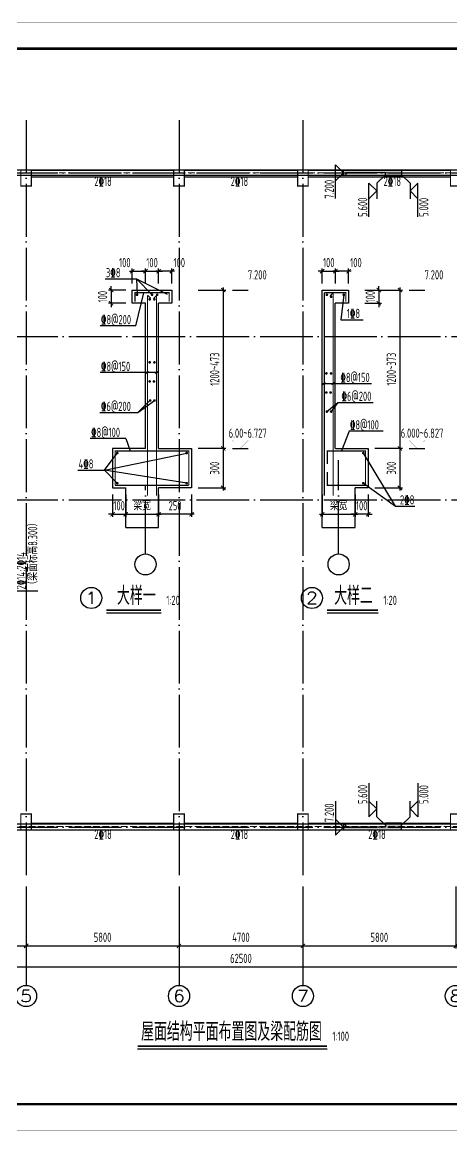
# Model space of a CAD drawing. Extents: x 287065 to 1473467, y 284802 to 344222.
# Drawn here: x 1005597 to 1021897, y 284802 to 326822 of the extents above; entities that cross this region are included whole.
import ezdxf
from ezdxf.enums import TextEntityAlignment as Align

# ---------------------------------------------------------------- set-up
doc = ezdxf.new("R2010")
doc.units = 0
doc.header["$LTSCALE"] = 1000
doc.linetypes.add('DASH', pattern=[0.35, 0.25, -0.1])
doc.linetypes.add('DOTE', pattern=[2.42, 2, -0.2, 0.02, -0.2])
doc.layers.get('0').update_dxf_attribs({"linetype": 'CONTINUOUS'})
doc.layers.get('DEFPOINTS').update_dxf_attribs({"linetype": 'CONTINUOUS'})
for name, color, linetype in [('22000', 2, 'CONTINUOUS'), ('AXIS', 8, 'DOTE'), ('AXIS_DIM', 3, 'CONTINUOUS'), ('AXIS_TEXT', 3, 'CONTINUOUS'), ('BEAM_CON', 4, 'CONTINUOUS'), ('COLU', 7, 'CONTINUOUS'), ('DIM', 3, 'CONTINUOUS'), ('DOTE', 8, 'DOTE'), ('FRAME', 3, 'CONTINUOUS'), ('HATCH', 8, 'CONTINUOUS'), ('PUB_TEXT', 7, 'CONTINUOUS'), ('roof', 30, 'CONTINUOUS'), ('S_BEAMDIMLOCAL', 7, 'CONTINUOUS'), ('S_BEAMDIMLOCALVER', 7, 'CONTINUOUS'), ('S_BEAMDIMMASSVER', 2, 'CONTINUOUS'), ('TEXT', 7, 'CONTINUOUS'), ('THIN', 7, 'CONTINUOUS'), ('TK', 211, 'CONTINUOUS'), ('WALL', 6, 'CONTINUOUS'), ('支座钢筋', 1, 'CONTINUOUS'), ('洞口边线', 7, 'CONTINUOUS')]:
    doc.layers.add(name, color=color, linetype=linetype)
doc.layers.add('rein', color=1, linetype='CONTINUOUS', lineweight=18)
doc.styles.add('_TCH_AXIS', font='COMPLEX', dxfattribs={"bigfont": 'GBCBIG'})
doc.styles.add('COMPLEX', font='COMPLEX')
doc.styles.add('TSSD_Dimension', font='tssdeng.shx', dxfattribs={"width": 0.7, "bigfont": 'hztxt.shx'})
doc.styles.add('TSSD_Label', font='tssdeng.shx', dxfattribs={"width": 0.7, "bigfont": 'aHzTXT.shx'})
doc.styles.add('TSSD_Rein', font='tssdeng.shx', dxfattribs={"width": 0.7, "bigfont": 'hztxt.shx'})
doc.dimstyles.new('TSSD_100_100', dxfattribs={"dimtxt": 350, "dimasz": 150, "dimexe": 100, "dimexo": 250, "dimgap": 150, "dimtad": 1, "dimdec": 0, "dimzin": 0, "dimdsep": 46, "dimtxsty": 'TSSD_Dimension', "dimblk": 'ARCHTICK', "dimcen": 0, "dimdle": 100, "dimclrd": 3, "dimclre": 3, "dimclrt": 7, "dimadec": 0, "dimazin": 0, "dimtfac": 1, "dimtdec": 0, "dimtix": 1, "dimtmove": 2, "dimatfit": 3, "dimfxl": 100, "dimtolj": 1, "dimtzin": 0, "dimarcsym": 0})
doc.dimstyles.new('TSSD_20_100', dxfattribs={"dimtxt": 350, "dimasz": 150, "dimexe": 100, "dimexo": 250, "dimgap": 150, "dimtad": 1, "dimdec": 0, "dimlfac": 0.2, "dimzin": 0, "dimdsep": 46, "dimtxsty": 'TSSD_Dimension', "dimblk": 'ARCHTICK', "dimcen": 0, "dimdle": 100, "dimclrd": 256, "dimclre": 256, "dimclrt": 55, "dimadec": 0, "dimazin": 0, "dimtfac": 1, "dimtdec": 0, "dimtix": 1, "dimtmove": 2, "dimatfit": 3, "dimldrblk": '_tsdbk', "dimfxl": 100, "dimtolj": 1, "dimtzin": 0, "dimarcsym": 0})

# ---------------------------------------------------------------- blocks, each defined once
blk = doc.blocks.new('_ARCHTICK')
at = {"color": 0}
blk.add_lwpolyline([(-0.53, -0.53, 0.25, 0.25, 0), (0.53, 0.53, 0.5, 0.5, 0)], format="xyseb", dxfattribs=at)
blk = doc.blocks.new('*D410')
at = {"layer": 'AXIS_DIM', "color": 3, "lineweight": -2}
for p, q in [((999947, 294062), (999947, 291712)), ((1005747, 294062), (1005747, 291712)), ((999847, 291812), (1005847, 291812))]:
    blk.add_line(p, q, dxfattribs=at)
at = {"layer": 'DEFPOINTS', "color": 0}
for p in [(999947, 294312), (1005747, 294312), (1005747, 291812)]:
    blk.add_point(p, dxfattribs=at)
at = {"layer": 'AXIS_DIM', "color": 3, "lineweight": -2, "xscale": 150, "yscale": 150, "zscale": 150, "rotation": 180}
blk.add_blockref('_ARCHTICK', (999947, 291812), dxfattribs=at)
at = {"layer": 'AXIS_DIM', "color": 3, "lineweight": -2, "xscale": 150, "yscale": 150, "zscale": 150}
blk.add_blockref('_ARCHTICK', (1005747, 291812), dxfattribs=at)
at = {"layer": 'AXIS_DIM', "color": 7, "insert": (1002847, 292137), "char_height": 350, "attachment_point": 5, "style": 'TSSD_Dimension'}
blk.add_mtext('\\A1;5800', dxfattribs=at)
blk = doc.blocks.new('*D411')
at = {"layer": 'AXIS_DIM', "color": 3, "lineweight": -2}
for p, q in [((1005747, 294062), (1005747, 291712)), ((1011547, 294062), (1011547, 291712)), ((1005647, 291812), (1011647, 291812))]:
    blk.add_line(p, q, dxfattribs=at)
at = {"layer": 'DEFPOINTS', "color": 0}
for p in [(1005747, 294312), (1011547, 294312), (1011547, 291812)]:
    blk.add_point(p, dxfattribs=at)
at = {"layer": 'AXIS_DIM', "color": 3, "lineweight": -2, "xscale": 150, "yscale": 150, "zscale": 150, "rotation": 180}
blk.add_blockref('_ARCHTICK', (1005747, 291812), dxfattribs=at)
at = {"layer": 'AXIS_DIM', "color": 3, "lineweight": -2, "xscale": 150, "yscale": 150, "zscale": 150}
blk.add_blockref('_ARCHTICK', (1011547, 291812), dxfattribs=at)
at = {"layer": 'AXIS_DIM', "color": 7, "insert": (1008647, 292137), "char_height": 350, "attachment_point": 5, "style": 'TSSD_Dimension'}
blk.add_mtext('\\A1;5800', dxfattribs=at)
blk = doc.blocks.new('*D412')
at = {"layer": 'AXIS_DIM', "color": 3, "lineweight": -2}
for p, q in [((1011547, 294062), (1011547, 291712)), ((1016247, 294062), (1016247, 291712)), ((1011447, 291812), (1016347, 291812))]:
    blk.add_line(p, q, dxfattribs=at)
at = {"layer": 'DEFPOINTS', "color": 0}
for p in [(1011547, 294312), (1016247, 294312), (1016247, 291812)]:
    blk.add_point(p, dxfattribs=at)
at = {"layer": 'AXIS_DIM', "color": 3, "lineweight": -2, "xscale": 150, "yscale": 150, "zscale": 150, "rotation": 180}
blk.add_blockref('_ARCHTICK', (1011547, 291812), dxfattribs=at)
at = {"layer": 'AXIS_DIM', "color": 3, "lineweight": -2, "xscale": 150, "yscale": 150, "zscale": 150}
blk.add_blockref('_ARCHTICK', (1016247, 291812), dxfattribs=at)
at = {"layer": 'AXIS_DIM', "color": 7, "insert": (1013897, 292137), "char_height": 350, "attachment_point": 5, "style": 'TSSD_Dimension'}
blk.add_mtext('\\A1;4700', dxfattribs=at)
blk = doc.blocks.new('*D413')
at = {"layer": 'AXIS_DIM', "color": 3, "lineweight": -2}
for p, q in [((1016247, 294062), (1016247, 291712)), ((1022047, 294062), (1022047, 291712)), ((1016147, 291812), (1022147, 291812))]:
    blk.add_line(p, q, dxfattribs=at)
at = {"layer": 'DEFPOINTS', "color": 0}
for p in [(1016247, 294312), (1022047, 294312), (1022047, 291812)]:
    blk.add_point(p, dxfattribs=at)
at = {"layer": 'AXIS_DIM', "color": 3, "lineweight": -2, "xscale": 150, "yscale": 150, "zscale": 150, "rotation": 180}
blk.add_blockref('_ARCHTICK', (1016247, 291812), dxfattribs=at)
at = {"layer": 'AXIS_DIM', "color": 3, "lineweight": -2, "xscale": 150, "yscale": 150, "zscale": 150}
blk.add_blockref('_ARCHTICK', (1022047, 291812), dxfattribs=at)
at = {"layer": 'AXIS_DIM', "color": 7, "insert": (1019147, 292137), "char_height": 350, "attachment_point": 5, "style": 'TSSD_Dimension'}
blk.add_mtext('\\A1;5800', dxfattribs=at)
blk = doc.blocks.new('*D419')
at = {"layer": 'AXIS_DIM', "color": 3, "lineweight": -2}
for p, q in [((982647, 294062), (982647, 290912)), ((1045147, 294062), (1045147, 290912)), ((982547, 291012), (1045247, 291012))]:
    blk.add_line(p, q, dxfattribs=at)
at = {"layer": 'DEFPOINTS', "color": 0}
for p in [(982647, 294312), (1045147, 294312), (1045147, 291012)]:
    blk.add_point(p, dxfattribs=at)
at = {"layer": 'AXIS_DIM', "color": 3, "lineweight": -2, "xscale": 150, "yscale": 150, "zscale": 150, "rotation": 180}
blk.add_blockref('_ARCHTICK', (982647, 291012), dxfattribs=at)
at = {"layer": 'AXIS_DIM', "color": 3, "lineweight": -2, "xscale": 150, "yscale": 150, "zscale": 150}
blk.add_blockref('_ARCHTICK', (1045147, 291012), dxfattribs=at)
at = {"layer": 'AXIS_DIM', "color": 7, "insert": (1013897, 291337), "char_height": 350, "attachment_point": 5, "style": 'TSSD_Dimension'}
blk.add_mtext('\\A1;62500', dxfattribs=at)
blk = doc.blocks.new('_AXISO')
blk.add_circle((0, 0), 0.5)
at = {"layer": 'AXIS_TEXT', "style": 'COMPLEX', "width": 1.041667}
blk.add_attdef('A', text='', height=0.56, dxfattribs=at).set_placement((-0.25, -0.28), (0.25, -0.28), align=Align.FIT)
blk = doc.blocks.new('TK-A2+(891X420)')
at = {"layer": 'FRAME'}
for points in [[(626537, 392605, 20, 20, 0), (626537, 350605, 20, 20, 0), (715637, 350605, 20, 20, 0), (715637, 392605, 20, 20, 0)], [(629037, 391605, 100, 100, 0), (629037, 351605, 100, 100, 0), (714637, 351605, 100, 100, 0), (714637, 391605, 100, 100, 0)]]:
    blk.add_lwpolyline(points, format="xyseb", close=True, dxfattribs=at)
blk = doc.blocks.new('*D494')
at = {"layer": 'DEFPOINTS', "color": 0}
for p in [(4319, 12235), (4319, 6235), (5520, 6235)]:
    blk.add_point(p, dxfattribs=at)
at = {"layer": 'DIM', "lineweight": -2}
for p, q in [((4569, 12235), (5620, 12235)), ((5520, 12335), (5520, 6135)), ((4569, 6235), (5620, 6235))]:
    blk.add_line(p, q, dxfattribs=at)
at = {"layer": 'DIM', "lineweight": -2, "xscale": 150, "yscale": 150, "zscale": 150}
for p, rotation in [((5520, 12235), 90), ((5520, 6235), 270)]:
    blk.add_blockref('_ARCHTICK', p, dxfattribs=dict(at, rotation=rotation))
at = {"layer": 'DIM', "color": 55, "insert": (5195, 9235), "char_height": 350, "attachment_point": 5, "rotation": 90, "style": 'TSSD_Dimension'}
blk.add_mtext('\\A1;1200~473', dxfattribs=at)
blk = doc.blocks.new('_tsdbk')
blk = doc.blocks.new('*D495')
at = {"layer": 'DEFPOINTS', "color": 0}
for p in [(3069, 12949), (2569, 12235), (3069, 12235)]:
    blk.add_point(p, dxfattribs=at)
at = {"layer": 'DIM', "lineweight": -2}
for p, q in [((2569, 12485), (2569, 13049)), ((3069, 12485), (3069, 13049)), ((2569, 12949), (2419, 12949)), ((2569, 12949), (3069, 12949)), ((3069, 12949), (3219, 12949))]:
    blk.add_line(p, q, dxfattribs=at)
at = {"layer": 'DIM', "lineweight": -2, "xscale": 150, "yscale": 150, "zscale": 150}
blk.add_blockref('_ARCHTICK', (2569, 12949), dxfattribs=at)
at = {"layer": 'DIM', "lineweight": -2, "xscale": 150, "yscale": 150, "zscale": 150, "rotation": 180}
blk.add_blockref('_ARCHTICK', (3069, 12949), dxfattribs=at)
at = {"layer": 'DIM', "color": 55, "insert": (2819, 13274), "char_height": 350, "attachment_point": 5, "style": 'TSSD_Dimension'}
blk.add_mtext('\\A1;100', dxfattribs=at)
blk = doc.blocks.new('*D496')
at = {"layer": 'DEFPOINTS', "color": 0}
for p in [(2569, 12949), (2069, 12235), (2569, 12235)]:
    blk.add_point(p, dxfattribs=at)
at = {"layer": 'DIM', "lineweight": -2}
for p, q in [((2069, 12485), (2069, 13049)), ((2569, 12485), (2569, 13049)), ((1969, 12949), (2669, 12949))]:
    blk.add_line(p, q, dxfattribs=at)
at = {"layer": 'DIM', "lineweight": -2, "xscale": 150, "yscale": 150, "zscale": 150, "rotation": 180}
blk.add_blockref('_ARCHTICK', (2069, 12949), dxfattribs=at)
at = {"layer": 'DIM', "lineweight": -2, "xscale": 150, "yscale": 150, "zscale": 150}
blk.add_blockref('_ARCHTICK', (2569, 12949), dxfattribs=at)
at = {"layer": 'DIM', "color": 55, "insert": (1787, 13274), "char_height": 350, "attachment_point": 5, "style": 'TSSD_Dimension'}
blk.add_mtext('\\A1;100', dxfattribs=at)
blk = doc.blocks.new('*D497')
at = {"layer": 'DEFPOINTS', "color": 0}
for p in [(2069, 12235), (1269, 11735), (2069, 11735)]:
    blk.add_point(p, dxfattribs=at)
at = {"layer": 'DIM', "lineweight": -2}
for p, q in [((1819, 12235), (1169, 12235)), ((1269, 12235), (1269, 12385)), ((1269, 12235), (1269, 11735)), ((1819, 11735), (1169, 11735)), ((1269, 11735), (1269, 11585))]:
    blk.add_line(p, q, dxfattribs=at)
at = {"layer": 'DIM', "lineweight": -2, "xscale": 150, "yscale": 150, "zscale": 150}
for p, rotation in [((1269, 12235), 270), ((1269, 11735), 90)]:
    blk.add_blockref('_ARCHTICK', p, dxfattribs=dict(at, rotation=rotation))
at = {"layer": 'DIM', "color": 55, "insert": (944, 11985), "char_height": 350, "attachment_point": 5, "rotation": 90, "style": 'TSSD_Dimension'}
blk.add_mtext('\\A1;100', dxfattribs=at)
blk = doc.blocks.new('*D498')
at = {"layer": 'DEFPOINTS', "color": 0}
for p in [(4319, 6235), (4319, 4735), (5520, 4735)]:
    blk.add_point(p, dxfattribs=at)
at = {"layer": 'DIM', "lineweight": -2}
for p, q in [((5520, 6335), (5520, 4635)), ((4569, 6235), (5620, 6235)), ((4569, 4735), (5620, 4735))]:
    blk.add_line(p, q, dxfattribs=at)
at = {"layer": 'DIM', "lineweight": -2, "xscale": 150, "yscale": 150, "zscale": 150}
for p, rotation in [((5520, 6235), 90), ((5520, 4735), 270)]:
    blk.add_blockref('_ARCHTICK', p, dxfattribs=dict(at, rotation=rotation))
at = {"layer": 'DIM', "color": 55, "insert": (5195, 5485), "char_height": 350, "attachment_point": 5, "rotation": 90, "style": 'TSSD_Dimension'}
blk.add_mtext('\\A1;300', dxfattribs=at)
blk = doc.blocks.new('*D499')
at = {"layer": 'DEFPOINTS', "color": 0}
for p in [(3069, 12949), (3069, 12235), (3569, 12235)]:
    blk.add_point(p, dxfattribs=at)
at = {"layer": 'DIM', "lineweight": -2}
for p, q in [((3069, 12485), (3069, 13049)), ((3569, 12485), (3569, 13049)), ((3669, 12949), (2969, 12949))]:
    blk.add_line(p, q, dxfattribs=at)
at = {"layer": 'DIM', "lineweight": -2, "xscale": 150, "yscale": 150, "zscale": 150, "rotation": 180}
blk.add_blockref('_ARCHTICK', (3069, 12949), dxfattribs=at)
at = {"layer": 'DIM', "lineweight": -2, "xscale": 150, "yscale": 150, "zscale": 150}
blk.add_blockref('_ARCHTICK', (3569, 12949), dxfattribs=at)
at = {"layer": 'DIM', "color": 55, "insert": (3852, 13274), "char_height": 350, "attachment_point": 5, "style": 'TSSD_Dimension'}
blk.add_mtext('\\A1;100', dxfattribs=at)
blk = doc.blocks.new('*D500')
at = {"layer": 'DEFPOINTS', "color": 0}
for p in [(1319, 4734), (1819, 4734), (1819, 3735)]:
    blk.add_point(p, dxfattribs=at)
at = {"layer": 'DIM', "lineweight": -2}
for p, q in [((1319, 4484), (1319, 3635)), ((1819, 4484), (1819, 3635)), ((1319, 3735), (1169, 3735)), ((1319, 3735), (1819, 3735)), ((1819, 3735), (1969, 3735))]:
    blk.add_line(p, q, dxfattribs=at)
at = {"layer": 'DIM', "lineweight": -2, "xscale": 150, "yscale": 150, "zscale": 150}
blk.add_blockref('_ARCHTICK', (1319, 3735), dxfattribs=at)
at = {"layer": 'DIM', "lineweight": -2, "xscale": 150, "yscale": 150, "zscale": 150, "rotation": 180}
blk.add_blockref('_ARCHTICK', (1819, 3735), dxfattribs=at)
at = {"layer": 'DIM', "color": 55, "insert": (1569, 4060), "char_height": 350, "attachment_point": 5, "style": 'TSSD_Dimension'}
blk.add_mtext('\\A1;100', dxfattribs=at)
blk = doc.blocks.new('*D501')
at = {"layer": 'DEFPOINTS', "color": 0}
for p in [(1819, 4734), (3069, 4734), (3069, 3735)]:
    blk.add_point(p, dxfattribs=at)
at = {"layer": 'DIM', "lineweight": -2}
for p, q in [((1819, 4484), (1819, 3635)), ((3069, 4484), (3069, 3635)), ((1719, 3735), (3169, 3735))]:
    blk.add_line(p, q, dxfattribs=at)
at = {"layer": 'DIM', "lineweight": -2, "xscale": 150, "yscale": 150, "zscale": 150, "rotation": 180}
blk.add_blockref('_ARCHTICK', (1819, 3735), dxfattribs=at)
at = {"layer": 'DIM', "lineweight": -2, "xscale": 150, "yscale": 150, "zscale": 150}
blk.add_blockref('_ARCHTICK', (3069, 3735), dxfattribs=at)
at = {"layer": 'DIM', "color": 55, "insert": (2444, 4060), "char_height": 350, "attachment_point": 5, "style": 'TSSD_Dimension'}
blk.add_mtext('\\A1;梁宽', dxfattribs=at)
blk = doc.blocks.new('*D502')
at = {"layer": 'DEFPOINTS', "color": 0}
for p in [(3069, 4734), (4319, 4734), (3069, 3735)]:
    blk.add_point(p, dxfattribs=at)
at = {"layer": 'DIM', "lineweight": -2}
for p, q in [((3069, 4484), (3069, 3635)), ((4319, 4484), (4319, 3635)), ((4419, 3735), (2969, 3735))]:
    blk.add_line(p, q, dxfattribs=at)
at = {"layer": 'DIM', "lineweight": -2, "xscale": 150, "yscale": 150, "zscale": 150, "rotation": 180}
blk.add_blockref('_ARCHTICK', (3069, 3735), dxfattribs=at)
at = {"layer": 'DIM', "lineweight": -2, "xscale": 150, "yscale": 150, "zscale": 150}
blk.add_blockref('_ARCHTICK', (4319, 3735), dxfattribs=at)
at = {"layer": 'DIM', "color": 55, "insert": (3694, 4060), "char_height": 350, "attachment_point": 5, "style": 'TSSD_Dimension'}
blk.add_mtext('\\A1;250', dxfattribs=at)
blk = doc.blocks.new('*D503')
at = {"layer": 'DEFPOINTS', "color": 0}
for p in [(11022, 12235), (11022, 6235), (12222, 6235)]:
    blk.add_point(p, dxfattribs=at)
at = {"layer": 'DIM', "lineweight": -2}
for p, q in [((11272, 12235), (12322, 12235)), ((12222, 12335), (12222, 6135)), ((11272, 6235), (12322, 6235))]:
    blk.add_line(p, q, dxfattribs=at)
at = {"layer": 'DIM', "lineweight": -2, "xscale": 150, "yscale": 150, "zscale": 150}
for p, rotation in [((12222, 12235), 90), ((12222, 6235), 270)]:
    blk.add_blockref('_ARCHTICK', p, dxfattribs=dict(at, rotation=rotation))
at = {"layer": 'DIM', "color": 55, "insert": (11897, 9235), "char_height": 350, "attachment_point": 5, "rotation": 90, "style": 'TSSD_Dimension'}
blk.add_mtext('\\A1;1200~373', dxfattribs=at)
blk = doc.blocks.new('*D504')
at = {"layer": 'DEFPOINTS', "color": 0}
for p in [(9772, 12949), (9272, 12235), (9772, 12235)]:
    blk.add_point(p, dxfattribs=at)
at = {"layer": 'DIM', "lineweight": -2}
for p, q in [((9272, 12485), (9272, 13049)), ((9772, 12485), (9772, 13049)), ((9272, 12949), (9122, 12949)), ((9272, 12949), (9772, 12949)), ((9772, 12949), (9922, 12949))]:
    blk.add_line(p, q, dxfattribs=at)
at = {"layer": 'DIM', "lineweight": -2, "xscale": 150, "yscale": 150, "zscale": 150}
blk.add_blockref('_ARCHTICK', (9272, 12949), dxfattribs=at)
at = {"layer": 'DIM', "lineweight": -2, "xscale": 150, "yscale": 150, "zscale": 150, "rotation": 180}
blk.add_blockref('_ARCHTICK', (9772, 12949), dxfattribs=at)
at = {"layer": 'DIM', "color": 55, "insert": (9522, 13274), "char_height": 350, "attachment_point": 5, "style": 'TSSD_Dimension'}
blk.add_mtext('\\A1;100', dxfattribs=at)
blk = doc.blocks.new('*D505')
at = {"layer": 'DEFPOINTS', "color": 0}
for p in [(10647, 12235), (10647, 11735), (11422, 11735)]:
    blk.add_point(p, dxfattribs=at)
at = {"layer": 'DIM', "lineweight": -2}
for p, q in [((10897, 12235), (11522, 12235)), ((11422, 12235), (11422, 12385)), ((11422, 12235), (11422, 11735)), ((10897, 11735), (11522, 11735)), ((11422, 11735), (11422, 11585))]:
    blk.add_line(p, q, dxfattribs=at)
at = {"layer": 'DIM', "lineweight": -2, "xscale": 150, "yscale": 150, "zscale": 150}
for p, rotation in [((11422, 12235), 270), ((11422, 11735), 90)]:
    blk.add_blockref('_ARCHTICK', p, dxfattribs=dict(at, rotation=rotation))
at = {"layer": 'DIM', "color": 55, "insert": (11097, 11985), "char_height": 350, "attachment_point": 5, "rotation": 90, "style": 'TSSD_Dimension'}
blk.add_mtext('\\A1;100', dxfattribs=at)
blk = doc.blocks.new('*D506')
at = {"layer": 'DEFPOINTS', "color": 0}
for p in [(11022, 6235), (11022, 4735), (12222, 4735)]:
    blk.add_point(p, dxfattribs=at)
at = {"layer": 'DIM', "lineweight": -2}
for p, q in [((12222, 6335), (12222, 4635)), ((11272, 6235), (12322, 6235)), ((11272, 4735), (12322, 4735))]:
    blk.add_line(p, q, dxfattribs=at)
at = {"layer": 'DIM', "lineweight": -2, "xscale": 150, "yscale": 150, "zscale": 150}
for p, rotation in [((12222, 6235), 90), ((12222, 4735), 270)]:
    blk.add_blockref('_ARCHTICK', p, dxfattribs=dict(at, rotation=rotation))
at = {"layer": 'DIM', "color": 55, "insert": (11897, 5485), "char_height": 350, "attachment_point": 5, "rotation": 90, "style": 'TSSD_Dimension'}
blk.add_mtext('\\A1;300', dxfattribs=at)
blk = doc.blocks.new('*D507')
at = {"layer": 'DEFPOINTS', "color": 0}
for p in [(9772, 12949), (9772, 12235), (10272, 12235)]:
    blk.add_point(p, dxfattribs=at)
at = {"layer": 'DIM', "lineweight": -2}
for p, q in [((9772, 12485), (9772, 13049)), ((10272, 12485), (10272, 13049)), ((10372, 12949), (9672, 12949))]:
    blk.add_line(p, q, dxfattribs=at)
at = {"layer": 'DIM', "lineweight": -2, "xscale": 150, "yscale": 150, "zscale": 150, "rotation": 180}
blk.add_blockref('_ARCHTICK', (9772, 12949), dxfattribs=at)
at = {"layer": 'DIM', "lineweight": -2, "xscale": 150, "yscale": 150, "zscale": 150}
blk.add_blockref('_ARCHTICK', (10272, 12949), dxfattribs=at)
at = {"layer": 'DIM', "color": 55, "insert": (10554, 13274), "char_height": 350, "attachment_point": 5, "style": 'TSSD_Dimension'}
blk.add_mtext('\\A1;100', dxfattribs=at)
blk = doc.blocks.new('*D508')
at = {"layer": 'DEFPOINTS', "color": 0}
for p in [(9272, 4734), (10522, 4734), (10522, 3735)]:
    blk.add_point(p, dxfattribs=at)
at = {"layer": 'DIM', "lineweight": -2}
for p, q in [((9272, 4484), (9272, 3635)), ((10522, 4484), (10522, 3635)), ((9172, 3735), (10622, 3735))]:
    blk.add_line(p, q, dxfattribs=at)
at = {"layer": 'DIM', "lineweight": -2, "xscale": 150, "yscale": 150, "zscale": 150, "rotation": 180}
blk.add_blockref('_ARCHTICK', (9272, 3735), dxfattribs=at)
at = {"layer": 'DIM', "lineweight": -2, "xscale": 150, "yscale": 150, "zscale": 150}
blk.add_blockref('_ARCHTICK', (10522, 3735), dxfattribs=at)
at = {"layer": 'DIM', "color": 55, "insert": (9897, 4060), "char_height": 350, "attachment_point": 5, "style": 'TSSD_Dimension'}
blk.add_mtext('\\A1;梁宽', dxfattribs=at)
blk = doc.blocks.new('*D509')
at = {"layer": 'DEFPOINTS', "color": 0}
for p in [(10522, 4734), (11022, 4734), (10522, 3735)]:
    blk.add_point(p, dxfattribs=at)
at = {"layer": 'DIM', "lineweight": -2}
for p, q in [((10522, 4484), (10522, 3635)), ((11022, 4484), (11022, 3635)), ((10522, 3735), (10372, 3735)), ((11022, 3735), (10522, 3735)), ((11022, 3735), (11172, 3735))]:
    blk.add_line(p, q, dxfattribs=at)
at = {"layer": 'DIM', "lineweight": -2, "xscale": 150, "yscale": 150, "zscale": 150}
blk.add_blockref('_ARCHTICK', (10522, 3735), dxfattribs=at)
at = {"layer": 'DIM', "lineweight": -2, "xscale": 150, "yscale": 150, "zscale": 150, "rotation": 180}
blk.add_blockref('_ARCHTICK', (11022, 3735), dxfattribs=at)
at = {"layer": 'DIM', "color": 55, "insert": (10772, 4060), "char_height": 350, "attachment_point": 5, "style": 'TSSD_Dimension'}
blk.add_mtext('\\A1;100', dxfattribs=at)
blk = doc.blocks.new('A$C35B631FC')
at = {"layer": 'DOTE', "linetype": 'DOTE'}
for points in [[(9896.6, 2234.5), (9896.6, 5791)], [(2569.4, 2234.5), (2569.4, 4831)]]:
    blk.add_lwpolyline(points, dxfattribs=at)
at = {"layer": 'rein', "const_width": 50}
for points in [[(2274.9, 12054.4, -1), (2224.9, 12054.4, -1)], [(2704, 11880.4, 1), (2754, 11880.4, 1)], [(2794.4, 12054.4, 1), (2844.4, 12054.4, 1)], [(2934.9, 11880.4, -1), (2884.9, 11880.4, -1)], [(2989, 12054.4, 1), (3039, 12054.4, 1)], [(9477.1, 12054.4, -1), (9427.1, 12054.4, -1)], [(9637.1, 11980.4, -1), (9587.1, 11980.4, -1)], [(10066.2, 12054.4, 1), (10116.2, 12054.4, 1)], [(2704, 9492.9, 1), (2754, 9492.9, 1)], [(2934.9, 9492.9, -1), (2884.9, 9492.9, -1)], [(9406.2, 9073.7, 1), (9456.2, 9073.7, 1)], [(9637.1, 9073.7, -1), (9587.1, 9073.7, -1)], [(2704, 8769.6, 1), (2754, 8769.6, 1)], [(2914.9, 8769.6, -1), (2864.9, 8769.6, -1)], [(2724, 8047.3, 1), (2774, 8047.3, 1)], [(2934.9, 8047.3, -1), (2884.9, 8047.3, -1)], [(9406.2, 8350.3, 1), (9456.2, 8350.3, 1)], [(9617.1, 8350.3, -1), (9567.1, 8350.3, -1)], [(9426.2, 7628.1, 1), (9476.2, 7628.1, 1)], [(9637.1, 7628.1, -1), (9587.1, 7628.1, -1)], [(1524.9, 6054.4, -1), (1474.9, 6054.4, -1)], [(4107.7, 6054.4, 1), (4157.7, 6054.4, 1)], [(10809.9, 6054.4, 1), (10859.9, 6054.4, 1)], [(1524.9, 4914.8, 1), (1474.9, 4914.8, 1)], [(4107.7, 4914.8, -1), (4157.7, 4914.8, -1)], [(10809.9, 4914.8, -1), (10859.9, 4914.8, -1)]]:
    blk.add_lwpolyline(points, format="xyb", close=True, dxfattribs=at)
at = {"layer": 'S_BEAMDIMLOCALVER'}
for q in [(2729, 8047.3), (2909.9, 8047.3)]:
    blk.add_line((2283.8, 7587.6), q, dxfattribs=at)
at = {"layer": 'TEXT', "linetype": 'ByBlock'}
for p, q in [((1037.9, 12654.9), (2229, 12654.9)), ((2229, 12654.9), (2249.9, 12054.4)), ((2229, 12654.9), (3389, 12079.4)), ((2229, 12654.9), (2819.4, 12054.4)), ((2201.6, 10875.9), (2501.8, 12134.8)), ((10091.2, 12054.4), (9977.1, 11110.8)), ((9977.1, 11110.8), (10822.8, 11110.8)), ((2201.6, 10875.9), (847.4, 10875.9)), ((3049.9, 9103.7), (847.4, 9103.7)), ((11138.4, 8684.5), (9288.5, 8684.5)), ((844.6, 7587.6), (2283.8, 7587.6)), ((9451.2, 7628.1), (9869.9, 7970.7)), ((9869.9, 7970.7), (9612.1, 7628.1)), ((9869.9, 7970.7), (11202.2, 7970.7)), ((10291.1, 6888.7), (10011.6, 6134.8)), ((11580.9, 6888.7), (10291.1, 6888.7)), ((1826.6, 6602.3), (472.4, 6602.3)), ((1826.6, 6602.3), (1991.6, 6134.8)), ((1016.1, 5407.6), (1499.9, 6054.4)), ((1016.1, 5407.6), (4132.7, 6054.4)), ((12049.3, 4045.7), (10834.9, 6054.4)), ((0, 5407.6), (1016.1, 5407.6)), ((1016.1, 5407.6), (1499.9, 4914.8)), ((4132.7, 4914.8), (1016.1, 5407.6)), ((12049.3, 4045.7), (12784.6, 4045.7)), ((1085.6, 0), (3159.3, 0)), ((9456.6, 0), (11395.6, 0))]:
    blk.add_line(p, q, dxfattribs=at)
at = {"layer": 'TEXT', "const_width": 70}
for points in [[(3159.3, 100), (1085.6, 100)], [(11395.6, 100), (9456.6, 100)]]:
    blk.add_lwpolyline(points, dxfattribs=at)
at = {"layer": 'THIN'}
for p, q in [((5868, 12234.6), (6468, 12234.6)), ((12570.2, 12234.6), (13170.2, 12234.6)), ((5868, 6234.6), (6468, 6234.6)), ((12570.2, 6234.6), (13170.2, 6234.6))]:
    blk.add_line(p, q, dxfattribs=at)
at = {"layer": 'THIN', "const_width": 0.45}
for points in [[(7167.8, 12534.6), (5868, 12534.6), (6168, 12234.6), (6468, 12534.6)], [(13870, 12534.6), (12570.2, 12534.6), (12870.2, 12234.6), (13170.2, 12534.6)], [(7167.8, 6534.6), (5868, 6534.6), (6168, 6234.6), (6468, 6534.6)], [(13870, 6534.6), (12570.2, 6534.6), (12870.2, 6234.6), (13170.2, 6534.6)]]:
    blk.add_lwpolyline(points, dxfattribs=at)
at = {"layer": 'WALL'}
for p, q in [((1819.4, 3234.6), (3069.4, 3234.6)), ((9271.6, 3234.6), (10521.6, 3234.6))]:
    blk.add_line(p, q, dxfattribs=at)
for points in [[(2569.4, 11734.6), (2069.4, 11734.6), (2069.4, 12234.6), (3569.4, 12234.6), (3569.4, 11734.6), (3069.4, 11734.6)], [(9271.6, 3234.6), (9271.6, 12234.6)], [(9271.6, 12234.6), (10271.6, 12234.6), (10271.6, 11734.6), (9771.6, 11734.6)], [(2569.4, 6234.6), (2569.4, 11734.6)], [(3069.4, 6234.6), (3069.4, 11734.6)], [(9771.6, 6234.6), (9771.6, 11734.6)], [(2569.4, 6234.6), (1319.4, 6234.6), (1319.4, 4734.6), (1819.4, 4734.6)], [(3069.4, 6234.6), (4319.4, 6234.6), (4319.4, 4734.6), (3069.4, 4734.6)], [(9775, 6234.6), (11021.6, 6234.6), (11021.6, 4734.6), (10521.6, 4734.6)], [(1819.4, 3234.6), (1819.4, 4734.6)], [(3069.4, 3234.6), (3069.4, 4734.6)], [(10521.6, 3234.6), (10521.6, 4734.6)]]:
    blk.add_lwpolyline(points, dxfattribs=at)
at = {"layer": '支座钢筋', "const_width": 45}
for points in [[(3469, 11794.8), (3469, 12134.8), (2169.8, 12134.8), (2169.8, 11794.8)], [(2649.4, 4434.6), (2649.4, 12034.8)], [(2649.4, 12034.8), (2769, 11914.8)], [(2991.6, 12034.8), (2872, 11914.8)], [(2989.8, 4434.6), (2989.8, 12033)], [(10171.3, 11794.8), (10171.3, 12134.8), (9351.6, 12134.8)], [(9351.6, 4434.6), (9351.6, 12134.8)], [(9693.8, 12134.8), (9574.2, 12014.8)], [(9692, 4434.6), (9692, 12133)], [(4212.8, 4834.8), (4212.8, 6134.8), (1419.8, 6134.8), (1419.8, 4834.8)], [(9472, 5634.8), (9472, 6134.8), (10915, 6134.8), (10915, 4834.5), (9472, 4834.5), (9472, 5334.5)], [(1419.8, 4834.8), (4212.8, 4834.8)]]:
    blk.add_lwpolyline(points, dxfattribs=at)
at = {"layer": '洞口边线'}
blk.add_line((10834.9, 4914.8), (12049.3, 4045.7), dxfattribs=at)
at = {"layer": '22000', "xscale": 100, "yscale": 100, "zscale": 100}
for p in [(2643.2, 9103.7), (2984.6, 9103.7), (9345.4, 8684.5), (9686.8, 8684.5)]:
    blk.add_blockref('_ARCHTICK', p, dxfattribs=at)
at = {"layer": 'AXIS_TEXT', "xscale": 800, "yscale": 800, "zscale": 800}
for p in [(2569.4, 1834.5), (9896.6, 1834.5)]:
    blk.add_blockref('_AXISO', p, dxfattribs=at)
at = {"layer": 'PUB_TEXT'}
ref = blk.add_blockref('_AXISO', (512.7, 563.6), dxfattribs=dict(at, xscale=800, yscale=800, zscale=800))
ref.add_attrib('A', '1', dxfattribs={"layer": 'AXIS_TEXT', "height": 452.5, "style": '_TCH_AXIS', "width": 2.333333}).set_placement((286.5, 337.3), (739, 337.3), align=Align.FIT)
ref = blk.add_blockref('_AXISO', (8883.8, 563.6), dxfattribs=dict(at, xscale=800, yscale=800, zscale=800))
ref.add_attrib('A', '2', dxfattribs={"layer": 'AXIS_TEXT', "height": 452.5, "style": '_TCH_AXIS', "width": 1.5}).set_placement((8657.5, 337.3), (9110, 337.3), align=Align.FIT)
at = {"layer": 'TEXT', "linetype": 'ByBlock', "style": 'TSSD_Rein', "width": 0.7}
for s, p in [('3%%1328', (1070.8, 12717.7)), ('1%%1328', (10205.2, 11173.7)), ('%%1328@200', (880.2, 10938.7)), ('%%1328@150', (880.2, 9166.5)), ('%%1328@150', (9963.8, 8747.3)), ('\x846@200', (10004.9, 8033.5)), ('\x846@200', (880.2, 7650.5)), ('%%1328@100', (10324, 6951.5)), ('%%1328@100', (505.2, 6665.1)), ('4%%1328', (32.9, 5470.4)), ('2%%1328', (12223.7, 4108.5)), ('1:20', (3359.3, 300)), ('1:20', (11595.6, 300))]:
    blk.add_text(s, height=350, dxfattribs=at).set_placement(p)
for s, p in [('大样一', (2959.3, 300)), ('大样二', (11195.6, 300))]:
    blk.add_text(s, height=700, dxfattribs=at).set_placement(p, align=Align.RIGHT)
at = {"layer": 'THIN', "style": 'TSSD_Rein', "width": 0.7}
for s, p in [('7.200', (7167.8, 12635.9)), ('7.200', (13870, 12635.9)), ('6.00~6.727', (7167.8, 6635.9)), ('6.000~6.827', (13870, 6635.9))]:
    blk.add_text(s, height=350, dxfattribs=at).set_placement(p, align=Align.RIGHT)
at = {"layer": 'DIM'}
dim = blk.add_linear_dim(base=(2569.4, 12949.5), p1=(2069.4, 12234.6), p2=(2569.4, 12234.6), dimstyle='TSSD_20_100', dxfattribs=at)
dim.commit()
dim.dimension.update_dxf_attribs({"geometry": '*D496', "text_midpoint": (1787.2, 13274.5), "dimtype": 128})
for base, p1, p2, picture, middle in [((3069.4, 12949.5), (2569.4, 12234.6), (3069.4, 12234.6), '*D495', (2819.4, 13274.5)), ((9771.6, 12949.5), (9271.6, 12234.6), (9771.6, 12234.6), '*D504', (9521.6, 13274.5)), ((1819.4, 3734.6), (1319.4, 4734.3), (1819.4, 4734.3), '*D500', (1569.4, 4059.6))]:
    dim = blk.add_linear_dim(base=base, p1=p1, p2=p2, dimstyle='TSSD_20_100', dxfattribs=at)
    dim.commit()
    dim.dimension.update_dxf_attribs({"geometry": picture, "text_midpoint": middle})
for base, p1, p2, picture, middle in [((3069.4, 12949.5), (3569.4, 12234.6), (3069.4, 12234.6), '*D499', (3851.7, 13274.5)), ((9771.6, 12949.5), (10271.6, 12234.6), (9771.6, 12234.6), '*D507', (10553.9, 13274.5))]:
    dim = blk.add_linear_dim(base=base, p1=p1, p2=p2, angle=180, dimstyle='TSSD_20_100', dxfattribs=at)
    dim.commit()
    dim.dimension.update_dxf_attribs({"geometry": picture, "text_midpoint": middle, "dimtype": 128})
for base, p1, p2, angle, picture, middle in [((1269.4, 11734.6), (2069.4, 12234.6), (2069.4, 11734.6), 90, '*D497', (944.4, 11984.6)), ((11422, 11734.6), (10646.6, 12234.6), (10646.6, 11734.6), 90, '*D505', (11097, 11984.6)), ((5519.8, 4734.6), (4319.4, 6234.6), (4319.4, 4734.6), 90, '*D498', (5194.8, 5484.6)), ((12222, 4734.6), (11021.6, 6234.6), (11021.6, 4734.6), 90, '*D506', (11897, 5484.6)), ((3069.4, 3734.6), (4319.4, 4734.3), (3069.4, 4734.3), 180, '*D502', (3694.4, 4059.6)), ((10521.6, 3734.6), (11021.6, 4734.3), (10521.6, 4734.3), 180, '*D509', (10771.6, 4059.6))]:
    dim = blk.add_linear_dim(base=base, p1=p1, p2=p2, angle=angle, dimstyle='TSSD_20_100', dxfattribs=at)
    dim.commit()
    dim.dimension.update_dxf_attribs({"geometry": picture, "text_midpoint": middle})
for base, p1, p2, text, picture, middle in [((5519.8, 6234.6), (4319.4, 12234.6), (4319.4, 6234.6), '<>~473', '*D494', (5194.8, 9234.6)), ((12222, 6234.6), (11021.6, 12234.6), (11021.6, 6234.6), '<>~373', '*D503', (11897, 9234.6))]:
    dim = blk.add_linear_dim(base=base, p1=p1, p2=p2, angle=90, text=text, dimstyle='TSSD_20_100', dxfattribs=at)
    dim.commit()
    dim.dimension.update_dxf_attribs({"geometry": picture, "text_midpoint": middle})
for base, p1, p2, picture, middle in [((3069.4, 3734.6), (1819.4, 4734.3), (3069.4, 4734.3), '*D501', (2444.4, 4059.6)), ((10521.6, 3734.6), (9271.6, 4734.3), (10521.6, 4734.3), '*D508', (9896.6, 4059.6))]:
    dim = blk.add_linear_dim(base=base, p1=p1, p2=p2, text='梁宽', dimstyle='TSSD_20_100', dxfattribs=at)
    dim.commit()
    dim.dimension.update_dxf_attribs({"geometry": picture, "text_midpoint": middle})

msp = doc.modelspace()

# ---------------------------------------------------------------- hatches: boundary and pattern name
at = {"layer": 'HATCH'}
for points in [[(1019981.079, 320961.708), (1019381.079, 320961.708), (1019381.079, 321111.708), (1017881.079, 321111.708), (1017881.079, 321011.708), (1017781.079, 321011.708), (1017781.079, 321211.708), (1019981.079, 321211.708)], [(1019981.079, 296461.708), (1019381.079, 296461.708), (1019381.079, 296311.708), (1017881.079, 296311.708), (1017881.079, 296411.708), (1017781.079, 296411.708), (1017781.079, 296211.708), (1019981.079, 296211.708)]]:
    msp.add_hatch(color=256, dxfattribs=at).paths.add_polyline_path(points)

# ---------------------------------------------------------------- linework, layer by layer
at = {"layer": 'AXIS'}
for p, q in [((1005746.971, 323111.708), (1005746.971, 294311.708)), ((1011546.971, 323111.708), (1011546.971, 294311.708)), ((1016246.971, 323111.708), (1016246.971, 294311.708)), ((980746.971, 321111.708), (1047046.971, 321111.708)), ((980746.971, 314911.708), (1047046.971, 314911.708)), ((980746.971, 308711.708), (1047046.971, 308711.708)), ((980746.971, 296311.708), (1047046.971, 296311.708))]:
    msp.add_line(p, q, dxfattribs=at)
at = {"layer": 'AXIS_TEXT'}
for p, q in [((1005746.971, 294061.708), (1005746.971, 290311.708)), ((1011546.971, 294061.708), (1011546.971, 290311.708)), ((1016246.971, 294061.708), (1016246.971, 290311.708))]:
    msp.add_line(p, q, dxfattribs=at)
at = {"layer": 'BEAM_CON'}
for p, q in [((1005946.971, 321211.708), (1011346.971, 321211.708)), ((1011746.971, 321211.708), (1016046.971, 321211.708)), ((1016446.971, 321211.708), (1021846.971, 321211.708)), ((1005946.971, 320961.708), (1011346.971, 320961.708)), ((1011746.971, 320961.708), (1016046.971, 320961.708)), ((1016446.971, 320961.708), (1021846.971, 320961.708)), ((1005946.971, 296461.708), (1011346.971, 296461.708)), ((1011746.971, 296461.708), (1016046.971, 296461.708)), ((1016446.971, 296461.708), (1021846.971, 296461.708)), ((1005946.971, 296211.708), (1011346.971, 296211.708)), ((1011746.971, 296211.708), (1016046.971, 296211.708)), ((1016446.971, 296211.708), (1021846.971, 296211.708))]:
    msp.add_line(p, q, dxfattribs=at)
at = {"layer": 'COLU', "ltscale": 0.01, "const_width": 45}
for points in [[(1005946.971, 321211.708), (1005946.971, 320611.708), (1005546.971, 320611.708), (1005546.971, 321211.708)], [(1011746.971, 321211.708), (1011746.971, 320611.708), (1011346.971, 320611.708), (1011346.971, 321211.708)], [(1016446.971, 321211.708), (1016446.971, 320611.708), (1016046.971, 320611.708), (1016046.971, 321211.708)], [(1022246.971, 321211.708), (1022246.971, 320611.708), (1021846.971, 320611.708), (1021846.971, 321211.708)], [(1005946.971, 296211.708), (1005946.971, 296811.708), (1005546.971, 296811.708), (1005546.971, 296211.708)], [(1011746.971, 296211.708), (1011746.971, 296811.708), (1011346.971, 296811.708), (1011346.971, 296211.708)], [(1016446.971, 296211.708), (1016446.971, 296811.708), (1016046.971, 296811.708), (1016046.971, 296211.708)], [(1022246.971, 296211.708), (1022246.971, 296811.708), (1021846.971, 296811.708), (1021846.971, 296211.708)]]:
    msp.add_lwpolyline(points, close=True, dxfattribs=at)
at = {"layer": 'roof'}
for points in [[(982646.971, 296211.708), (1045146.971, 296211.708), (1045146.971, 321211.708), (982646.971, 321211.708)], [(982846.971, 296431.708), (1044946.971, 296431.708), (1044946.971, 321011.708), (982846.971, 321011.708)]]:
    msp.add_lwpolyline(points, close=True, dxfattribs=at)
at = {"layer": 'roof', "linetype": 'DASH', "lineweight": 13}
msp.add_lwpolyline([(988346.971, 310311.709), (988346.971, 321111.708), (982746.971, 321111.708), (982746.971, 296331.708), (1045046.971, 296331.708), (1045046.971, 321111.708), (988446.971, 321111.708), (988446.971, 310311.709)], dxfattribs=at)
at = {"layer": 'roof'}
for points in [[(1019981.079, 320961.708), (1019981.079, 320961.708), (1019981.079, 320961.708), (1019381.079, 320961.708), (1019381.079, 321111.708), (1017881.079, 321111.708), (1017881.079, 321011.708), (1017781.079, 321011.708), (1017781.079, 321211.708), (1019981.079, 321211.708), (1019981.079, 320961.708)], [(1019981.079, 296461.708), (1019981.079, 296461.708), (1019981.079, 296461.708), (1019381.079, 296461.708), (1019381.079, 296311.708), (1017881.079, 296311.708), (1017881.079, 296411.708), (1017781.079, 296411.708), (1017781.079, 296211.708), (1019981.079, 296211.708), (1019981.079, 296461.708)]]:
    msp.add_lwpolyline(points, dxfattribs=at)
at = {"layer": 'S_BEAMDIMMASSVER', "ltscale": 0.01}
msp.add_line((1006191.502, 305252.824), (1003746.971, 305252.824), dxfattribs=at)
at = {"layer": 'TEXT'}
msp.add_line((1009974.468, 287911.708), (1017167.041, 287911.708), dxfattribs=at)
at = {"layer": 'TEXT', "const_width": 70}
msp.add_lwpolyline([(1017167.041, 288011.708), (1009974.468, 288011.708)], dxfattribs=at)
at = {"layer": 'THIN'}
for points in [[(1017481.079, 320133.247), (1017481.079, 321411.708), (1017781.079, 321111.708), (1017481.079, 320811.708)], [(1019381.079, 321036.708), (1019049.972, 320723.778), (1019049.972, 320123.778)], [(1019981.079, 321036.708), (1020312.186, 320723.778), (1020312.186, 320123.778)], [(1018749.972, 319445.316), (1018749.972, 320723.778), (1019049.972, 320423.778), (1018749.972, 320123.778)], [(1020612.186, 319445.316), (1020612.186, 320723.778), (1020312.186, 320423.778), (1020612.186, 320123.778)], [(1018749.972, 297978.1), (1018749.972, 296699.638), (1019049.972, 296999.638), (1018749.972, 297299.638)], [(1020612.186, 297978.1), (1020612.186, 296699.638), (1020312.186, 296999.638), (1020612.186, 297299.638)], [(1017481.079, 297290.17), (1017481.079, 296011.708), (1017781.079, 296311.708), (1017481.079, 296611.708)], [(1019381.079, 296386.708), (1019049.972, 296699.638), (1019049.972, 297299.638)], [(1019981.079, 296386.708), (1020312.186, 296699.638), (1020312.186, 297299.638)]]:
    msp.add_lwpolyline(points, dxfattribs=at)

# ---------------------------------------------------------------- block references
msp.add_blockref('A$C35B631FC', (1007705.166, 304434.582))
at = {"layer": 'AXIS_TEXT'}
ref = msp.add_blockref('_AXISO', (1005746.971, 289911.708), dxfattribs=dict(at, xscale=800, yscale=800, zscale=800))
ref.add_attrib('A', '5', dxfattribs={"height": 452.548, "style": '_TCH_AXIS', "width": 1.5}).set_placement((1005520.697, 289685.434), (1005973.245, 289685.434), align=Align.FIT)
ref = msp.add_blockref('_AXISO', (1011546.971, 289911.708), dxfattribs=dict(at, xscale=800, yscale=800, zscale=800))
ref.add_attrib('A', '6', dxfattribs={"height": 452.548, "style": '_TCH_AXIS', "width": 1.5}).set_placement((1011320.697, 289685.434), (1011773.245, 289685.434), align=Align.FIT)
ref = msp.add_blockref('_AXISO', (1016246.971, 289911.708), dxfattribs=dict(at, xscale=800, yscale=800, zscale=800))
ref.add_attrib('A', '7', dxfattribs={"height": 452.548, "style": '_TCH_AXIS', "width": 1.5}).set_placement((1016020.697, 289685.434), (1016473.245, 289685.434), align=Align.FIT)
ref = msp.add_blockref('_AXISO', (1022046.971, 289911.708), dxfattribs=dict(at, xscale=800, yscale=800, zscale=800))
ref.add_attrib('A', '8', dxfattribs={"height": 452.548, "style": '_TCH_AXIS', "width": 1.5}).set_placement((1021820.697, 289685.434), (1022273.245, 289685.434), align=Align.FIT)
at = {"layer": 'TK'}
msp.add_blockref('TK-A2+(891X420)', (346710, -65793.134), dxfattribs=at)

# ---------------------------------------------------------------- texts
at = {"layer": 'S_BEAMDIMLOCAL', "style": 'TSSD_Rein', "width": 0.7}
for p in [(1008666.045, 320961.658), (1013838.35, 320961.658), (1019637.369, 320961.658), (1008666.045, 296211.658), (1013838.35, 296211.658), (1019058.105, 296211.658)]:
    msp.add_text('2%%13218', height=350, dxfattribs=at).set_placement(p, align=Align.TOP_CENTER)
at = {"layer": 'S_BEAMDIMMASSVER', "style": 'TSSD_Rein', "width": 0.7}
for s, p in [('（梁面标高8.300）', (1006172.199, 305320.49)), ('2%%13214;2%%13214', (1005734.199, 305320.49))]:
    msp.add_text(s, height=349.99999, rotation=89.9999985, dxfattribs=at).set_placement(p)
at = {"layer": 'TEXT', "linetype": 'ByBlock', "style": 'TSSD_Rein', "width": 0.7}
msp.add_text('屋面结构平面布置图及梁配筋图', height=700, dxfattribs=at).set_placement((1016967.041, 288211.708), align=Align.RIGHT)
msp.add_text('1:100', height=350, dxfattribs=at).set_placement((1017367.041, 288211.708))
at = {"layer": 'THIN', "style": 'TSSD_Label', "width": 0.7}
for s, p in [('7.200', (1017421.079, 320133.247)), ('5.600', (1018689.972, 319445.316)), ('5.000', (1021008.724, 319445.316)), ('5.600', (1018689.972, 297186.561)), ('5.000', (1021008.724, 297186.561)), ('7.200', (1017421.079, 296498.631))]:
    msp.add_text(s, height=350, rotation=90, dxfattribs=at).set_placement(p)

# ---------------------------------------------------------------- dimensions: what is measured, and where the dimension line sits
at = {"layer": 'AXIS_DIM'}
for p1, p2, distance, picture, middle in [((982646.971, 294311.708), (1045146.971, 294311.708), -3300, '*D419', (1013896.971, 291336.708)), ((999946.971, 294311.708), (1005746.971, 294311.708), -2500, '*D410', (1002846.971, 292136.708)), ((1005746.971, 294311.708), (1011546.971, 294311.708), -2500, '*D411', (1008646.971, 292136.708)), ((1011546.971, 294311.708), (1016246.971, 294311.708), -2500, '*D412', (1013896.971, 292136.708)), ((1016246.971, 294311.708), (1022046.971, 294311.708), -2500, '*D413', (1019146.971, 292136.708))]:
    dim = msp.add_aligned_dim(p1=p1, p2=p2, distance=distance, dimstyle='TSSD_100_100', dxfattribs=at)
    dim.commit()
    dim.dimension.update_dxf_attribs({"geometry": picture, "text_midpoint": middle})

doc.saveas('drawing.dxf')
